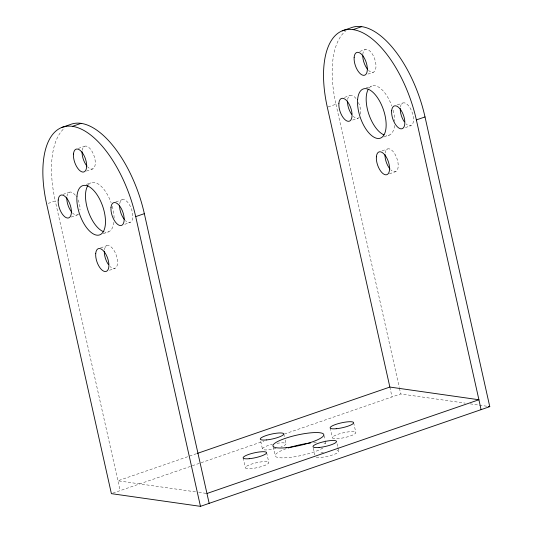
<?xml version="1.0" encoding="UTF-8"?>
<svg xmlns="http://www.w3.org/2000/svg" width="533" height="533" viewBox="0 0 533 533"><rect width="100%" height="100%" fill="white"/><g stroke="black" fill="none" stroke-linecap="round" stroke-linejoin="round"><path stroke-width="0.4" stroke-dasharray="2.67 2" d="M78.344 148.401L84.627 146.235M359.802 51.408L365.305 49.509M86.473 171.066L92.749 168.908M367.93 74.074L373.426 72.182M86.313 184.425L91.023 182.799M366.198 87.972L371.701 86.073M63.074 194.372L69.35 192.206M344.531 97.379L350.034 95.48M48.21 203.393L55.272 200.954A87.892 41.168 71 0 1 64.799 127.84M328.095 106.94L335.957 104.228A87.892 41.168 71 0 1 346.11 30.608M71.202 217.044L77.478 214.879M352.659 120.052L358.156 118.153M115.854 201.9L122.13 199.735M397.305 104.908L402.808 103.009M124.762 224.3L130.259 222.408M405.433 127.574L410.936 125.681M103.096 233.707L108.585 231.815M383.767 136.988L389.27 135.089M100.577 247.872L106.86 245.706M382.034 150.879L387.538 148.98M109.492 270.271L114.981 268.379M389.376 173.818L395.666 171.653M196.497 453.69L117.893 480.779L120.098 490.646M112.849 493.145L263.915 441.091M284.349 434.049L400.716 393.947L465.262 403.155M470.166 403.854L487.322 406.299M195.518 491.852L117.893 480.779L55.272 200.954M198.782 492.319L206.138 493.365M335.957 104.228L399.264 387.458M399.444 388.264L400.716 393.947M353.652 422.716L355.857 432.589A12.046 2.485 -12.6 0 1 338.428 438.592A12.046 2.485 -12.6 0 1 337.989 434.288A12.046 2.485 -12.6 0 1 355.857 432.589M337.043 443.756L337.722 446.787M337.889 447.547L338.741 451.344M330.12 427.852L332.326 437.726M323.984 435.488L325.003 440.045M325.177 440.804L326.023 444.595A26.044 5.37 -12.6 0 0 323.877 442.963M313.344 448.126L314.87 454.962M283.756 433.949L284.435 436.987M285.115 440.025L285.961 443.816M273.116 446.587L275.155 455.702M266.64 452.704L268.845 462.571A12.046 2.485 -12.6 0 1 251.423 468.58A12.046 2.485 -12.6 0 1 250.976 464.27A12.046 2.485 -12.6 0 1 268.845 462.571M260.737 441.357L262.436 448.953M243.108 457.84L245.32 467.707M389.863 387.058L392.015 396.945M277 443.316A12.046 2.485 -12.6 0 1 285.761 443.449A12.046 2.485 -12.6 0 1 280.944 447.027M275.987 448.513A12.046 2.485 -12.6 0 1 262.569 449.252A12.046 2.485 -12.6 0 1 272.41 444.255M362.793 54.339A12.046 5.643 71 0 1 370.188 51.321A12.046 5.643 71 0 1 375.938 67.351A12.046 5.643 71 0 1 368.543 70.369M322.891 448.033A26.044 5.37 -12.6 0 1 282.99 457.874A26.044 5.37 -12.6 0 1 287.394 448.266M313.651 442.643A26.044 5.37 -12.6 0 1 316.769 442.45M337.036 450.445A12.046 2.485 -12.6 0 1 331.713 455.229A12.046 2.485 -12.6 0 1 315.676 457.034M320.873 453.043A12.046 2.485 -12.6 0 1 323.684 452.177M359.375 117.213A12.046 5.643 71 0 1 353.272 116.341M347.623 99.511A12.046 5.643 71 0 1 356.59 99.298M358.429 102.509A12.046 5.643 71 0 1 360.228 115.568M385.126 153.011A12.046 5.643 71 0 1 392.808 151.185A12.046 5.643 71 0 1 398.144 167.096A12.046 5.643 71 0 1 390.776 169.84M104.448 249.737A12.046 5.643 71 0 1 112.123 247.912A12.046 5.643 71 0 1 117.467 263.822A12.046 5.643 71 0 1 110.098 266.567M119.718 203.759A12.046 5.643 71 0 1 127.394 201.94A12.046 5.643 71 0 1 132.737 217.85A12.046 5.643 71 0 1 125.368 220.595M82.215 150.259A12.046 5.643 71 0 1 89.89 148.441A12.046 5.643 71 0 1 95.227 164.351A12.046 5.643 71 0 1 87.865 167.096M400.396 107.04A12.046 5.643 71 0 1 408.078 105.214A12.046 5.643 71 0 1 413.415 121.124A12.046 5.643 71 0 1 406.046 123.869M369.076 88.105A26.044 12.199 71 0 1 391.788 105.96M393.147 110.291A26.044 12.199 71 0 1 394.8 121.417M394.6 125.522A26.044 12.199 71 0 1 386.045 135.449M78.691 213.94A12.046 5.643 71 0 1 72.588 213.067M66.945 196.237A12.046 5.643 71 0 1 75.913 196.024M78.071 199.948A12.046 5.643 71 0 1 79.983 210.049M88.391 184.831A26.044 12.199 71 0 1 111.111 202.687M112.263 206.291A26.044 12.199 71 0 1 114.115 218.144M113.922 222.248A26.044 12.199 71 0 1 105.361 232.175"/><path stroke-width="0.8" d="M61.522 127.567L70.156 124.589A87.892 41.168 71 0 1 144.336 213.66L209.163 503.352M342.193 30.847L350.834 27.869A87.892 41.168 71 0 1 425.014 116.934L489.774 406.652L200.461 506.35L111.397 493.651L46.638 203.932A87.892 41.168 71 0 1 72.408 126.348L81.043 123.376M481.072 409.65L478.92 399.757L389.863 387.058L327.309 107.206A87.892 41.168 71 0 1 353.079 29.628L361.72 26.65M72.408 126.348A87.892 41.168 71 0 1 135.702 216.631L144.336 213.66M353.079 29.628A87.892 41.168 71 0 1 416.366 119.912L425.014 116.934M197.283 453.423L389.863 387.058M206.957 493.485L478.92 399.757L416.366 119.912M488.141 406.419L489.774 406.652M135.702 216.631L200.461 506.35M288.106 448.026A26.044 5.37 -12.6 0 1 310.586 442.956M351.6 114.335A12.046 5.643 71 0 1 347.483 100.95M389.929 168.914A12.046 5.643 71 0 1 384.993 154.45M367.69 69.437A12.046 5.643 71 0 1 362.76 54.972M124.515 219.663A12.046 5.643 71 0 1 119.585 205.198M87.012 166.163A12.046 5.643 71 0 1 82.075 151.698M108.426 264.561A12.046 5.643 71 0 1 104.315 251.176M404.374 121.864A12.046 5.643 71 0 1 400.263 108.472M383.907 134.849A26.044 12.199 71 0 1 368.949 114.555A26.044 12.199 71 0 1 368.23 89.351M71.742 212.141A12.046 5.643 71 0 1 66.805 197.67M103.955 231.842A26.044 12.199 71 0 1 88.271 211.281A26.044 12.199 71 0 1 87.958 185.424M110.991 207.544A12.046 5.643 71 0 0 120.132 225.546A12.046 5.643 71 0 0 121.557 209.049A12.046 5.643 71 0 0 110.991 207.544M249.211 458.706A12.046 2.485 -12.6 0 0 266.64 452.704A12.046 2.485 -12.6 0 0 248.771 454.402A12.046 2.485 -12.6 0 0 249.211 458.706M76.965 196.217A26.044 12.199 71 0 0 96.733 235.153A26.044 12.199 71 0 0 99.818 199.475A26.044 12.199 71 0 0 76.965 196.217M336.223 428.725A12.046 2.485 -12.6 0 0 353.652 422.716A12.046 2.485 -12.6 0 0 335.783 424.415A12.046 2.485 -12.6 0 0 336.223 428.725M286.141 447.713A26.044 5.37 -12.6 0 0 323.817 434.728A26.044 5.37 -12.6 0 0 285.188 438.399A26.044 5.37 -12.6 0 0 286.141 447.713M319.107 447.48A12.046 2.485 -12.6 0 0 336.536 441.477A12.046 2.485 -12.6 0 0 318.667 443.17A12.046 2.485 -12.6 0 0 319.107 447.48M266.333 439.952A12.046 2.485 -12.6 0 0 283.756 433.949A12.046 2.485 -12.6 0 0 265.887 435.648A12.046 2.485 -12.6 0 0 266.333 439.952M338.881 103.295A12.046 5.643 71 0 0 348.022 121.297A12.046 5.643 71 0 0 349.448 104.801A12.046 5.643 71 0 0 338.881 103.295M376.385 156.795A12.046 5.643 71 0 0 385.526 174.797A12.046 5.643 71 0 0 386.958 158.301A12.046 5.643 71 0 0 376.385 156.795M354.152 57.317A12.046 5.643 71 0 0 363.293 75.326A12.046 5.643 71 0 0 364.719 58.823A12.046 5.643 71 0 0 354.152 57.317M58.21 200.015A12.046 5.643 71 0 0 67.351 218.017A12.046 5.643 71 0 0 68.784 201.521A12.046 5.643 71 0 0 58.21 200.015M95.72 253.515A12.046 5.643 71 0 0 104.861 271.524A12.046 5.643 71 0 0 106.287 255.021A12.046 5.643 71 0 0 95.72 253.515M73.481 154.044A12.046 5.643 71 0 0 82.622 172.046A12.046 5.643 71 0 0 84.054 155.549A12.046 5.643 71 0 0 73.481 154.044M357.63 99.498A26.044 12.199 71 0 0 377.397 138.427A26.044 12.199 71 0 0 380.489 102.756A26.044 12.199 71 0 0 357.63 99.498M391.655 110.817A12.046 5.643 71 0 0 400.796 128.826A12.046 5.643 71 0 0 402.228 112.33A12.046 5.643 71 0 0 391.655 110.817"/></g></svg>
